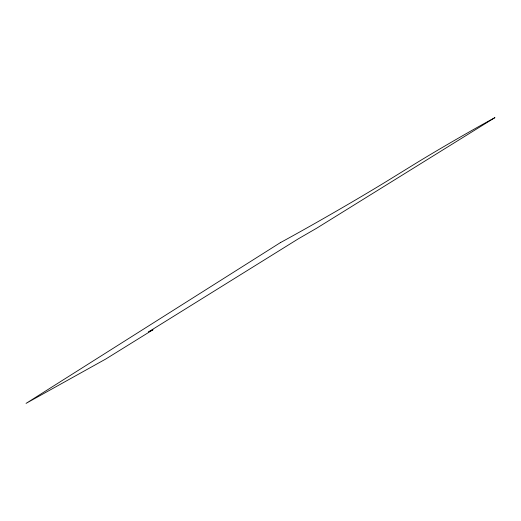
<?xml version="1.0" encoding="UTF-8"?>
<svg xmlns="http://www.w3.org/2000/svg" width="521" height="521" viewBox="0 0 521 521"><rect width="100%" height="100%" fill="white"/><g stroke="black" fill="none" stroke-linecap="round" stroke-linejoin="round"><path stroke-width="0.78" d="M280.37 242.643L26.05 403.384L105.783 359.021L153.005 329.728L148.628 331.844L298.292 238.846L316.677 228.205L494.95 117.616A67.548 1.993 -30.1 0 0 414.156 164.376L387.292 180.937A99.381 3.237 -29.9 0 1 280.37 242.643"/></g></svg>
